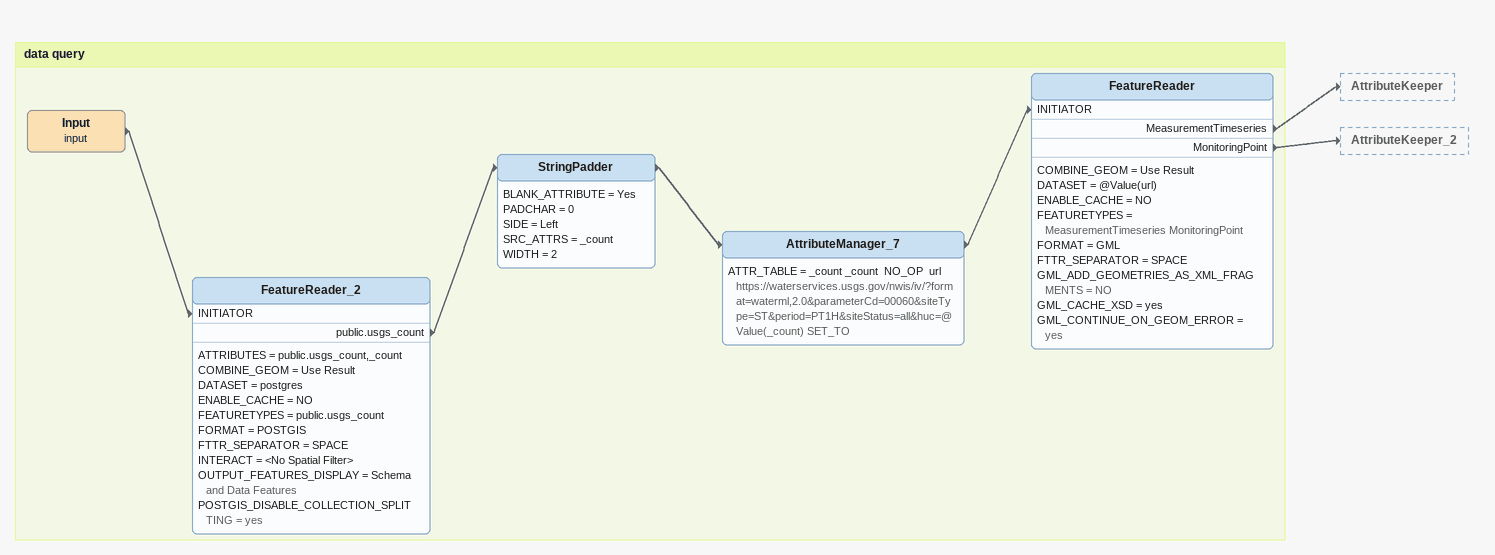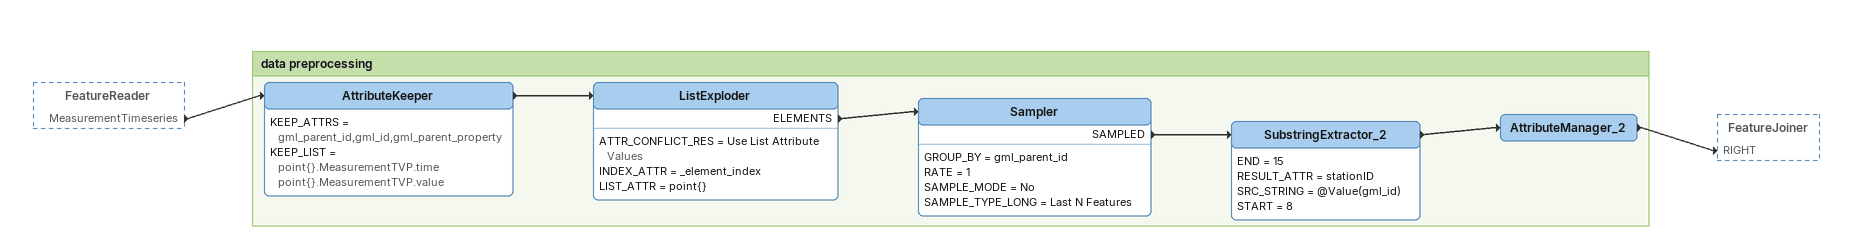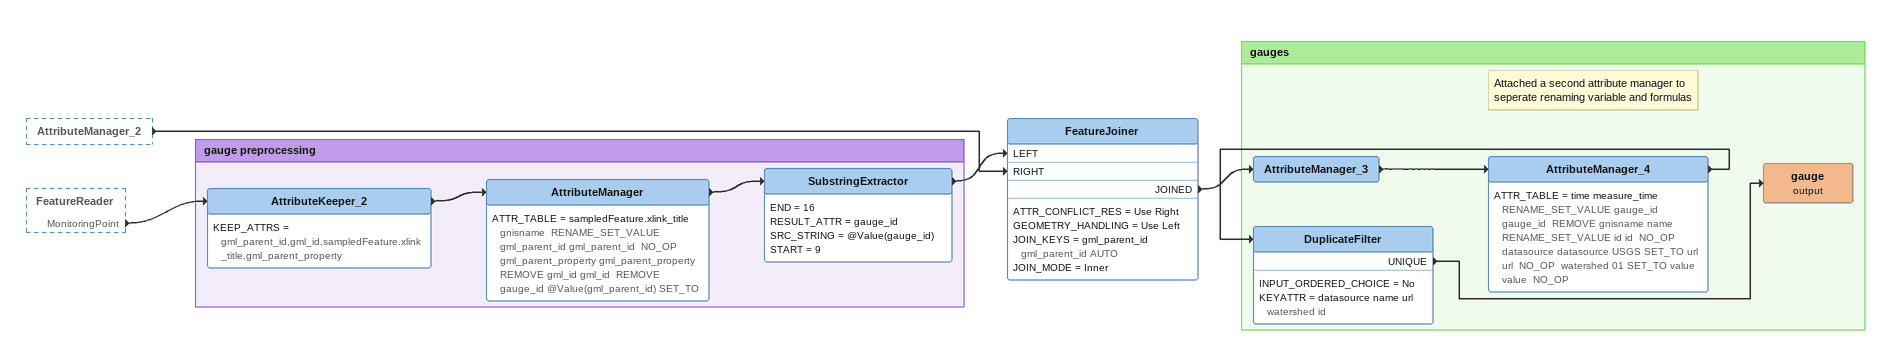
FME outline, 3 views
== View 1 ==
Bookmark: data query
Input (input)
    -> FeatureReader_2 [INITIATOR]
FeatureReader_2
    ATTRIBUTES = public.usgs_count,_count
    COMBINE_GEOM = Use Result
    DATASET = postgres
    ENABLE_CACHE = NO
    FEATURETYPES = public.usgs_count
    FORMAT = POSTGIS
    FTTR_SEPARATOR = SPACE
    INTERACT = <No Spatial Filter>
    OUTPUT_FEATURES_DISPLAY = Schema and Data Features
    POSTGIS_DISABLE_COLLECTION_SPLITTING = yes
    public.usgs_count -> StringPadder
StringPadder
    BLANK_ATTRIBUTE = Yes
    PADCHAR = 0
    SIDE = Left
    SRC_ATTRS = _count
    WIDTH = 2
    -> AttributeManager_7
AttributeManager_7
    ATTR_TABLE = _count _count  NO_OP  url https://waterservices.usgs.gov/nwis/iv/?format=waterml,2.0&parameterCd=00060&siteType=ST&period=PT1H&siteStatus=all&huc=@Value(_count) SET_TO
    -> FeatureReader [INITIATOR]
FeatureReader
    COMBINE_GEOM = Use Result
    DATASET = @Value(url)
    ENABLE_CACHE = NO
    FEATURETYPES = MeasurementTimeseries MonitoringPoint
    FORMAT = GML
    FTTR_SEPARATOR = SPACE
    GML_ADD_GEOMETRIES_AS_XML_FRAGMENTS = NO
    GML_CACHE_XSD = yes
    GML_CONTINUE_ON_GEOM_ERROR = yes
    MeasurementTimeseries -> AttributeKeeper
    MonitoringPoint -> AttributeKeeper_2

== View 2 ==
FeatureReader [outside]
    MeasurementTimeseries -> AttributeKeeper

Bookmark: data preprocessing
AttributeKeeper
    KEEP_ATTRS = gml_parent_id,gml_id,gml_parent_property
    KEEP_LIST = point{}.MeasurementTVP.time point{}.MeasurementTVP.value
    -> ListExploder
ListExploder
    ATTR_CONFLICT_RES = Use List Attribute Values
    INDEX_ATTR = _element_index
    LIST_ATTR = point{}
    ELEMENTS -> Sampler
Sampler
    GROUP_BY = gml_parent_id
    RATE = 1
    SAMPLE_MODE = No
    SAMPLE_TYPE_LONG = Last N Features
    SAMPLED -> SubstringExtractor_2
SubstringExtractor_2
    END = 15
    RESULT_ATTR = stationID
    SRC_STRING = @Value(gml_id)
    START = 8
    -> AttributeManager_2
AttributeManager_2
    -> FeatureJoiner [RIGHT]

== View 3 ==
AttributeManager_2 [outside]
    -> FeatureJoiner [RIGHT]
FeatureReader [outside]
    MonitoringPoint -> AttributeKeeper_2
FeatureJoiner
    ATTR_CONFLICT_RES = Use Right
    GEOMETRY_HANDLING = Use Left
    JOIN_KEYS = gml_parent_id gml_parent_id AUTO
    JOIN_MODE = Inner
    JOINED -> AttributeManager_3

Bookmark: gauge preprocessing
AttributeKeeper_2
    KEEP_ATTRS = gml_parent_id,gml_id,sampledFeature.xlink_title,gml_parent_property
    -> AttributeManager
AttributeManager
    ATTR_TABLE = sampledFeature.xlink_title gnisname  RENAME_SET_VALUE gml_parent_id gml_parent_id  NO_OP gml_parent_property gml_parent_property  REMOVE gml_id gml_id  REMOVE  gauge_id @Value(gml_parent_id) SET_TO
    -> SubstringExtractor
SubstringExtractor
    END = 16
    RESULT_ATTR = gauge_id
    SRC_STRING = @Value(gauge_id)
    START = 9
    -> FeatureJoiner [LEFT]

Bookmark: gauges
AttributeManager_3
    -> AttributeManager_4
Note: Attached a second attribute manager to seperate renaming variable and formulas
AttributeManager_4
    ATTR_TABLE = time measure_time  RENAME_SET_VALUE gauge_id gauge_id  REMOVE gnisname name  RENAME_SET_VALUE id id  NO_OP datasource datasource USGS SET_TO url url  NO_OP  watershed 01 SET_TO value value  NO_OP
    -> DuplicateFilter
DuplicateFilter
    INPUT_ORDERED_CHOICE = No
    KEYATTR = datasource name url watershed id
    UNIQUE -> gauge (output)
gauge (output)
